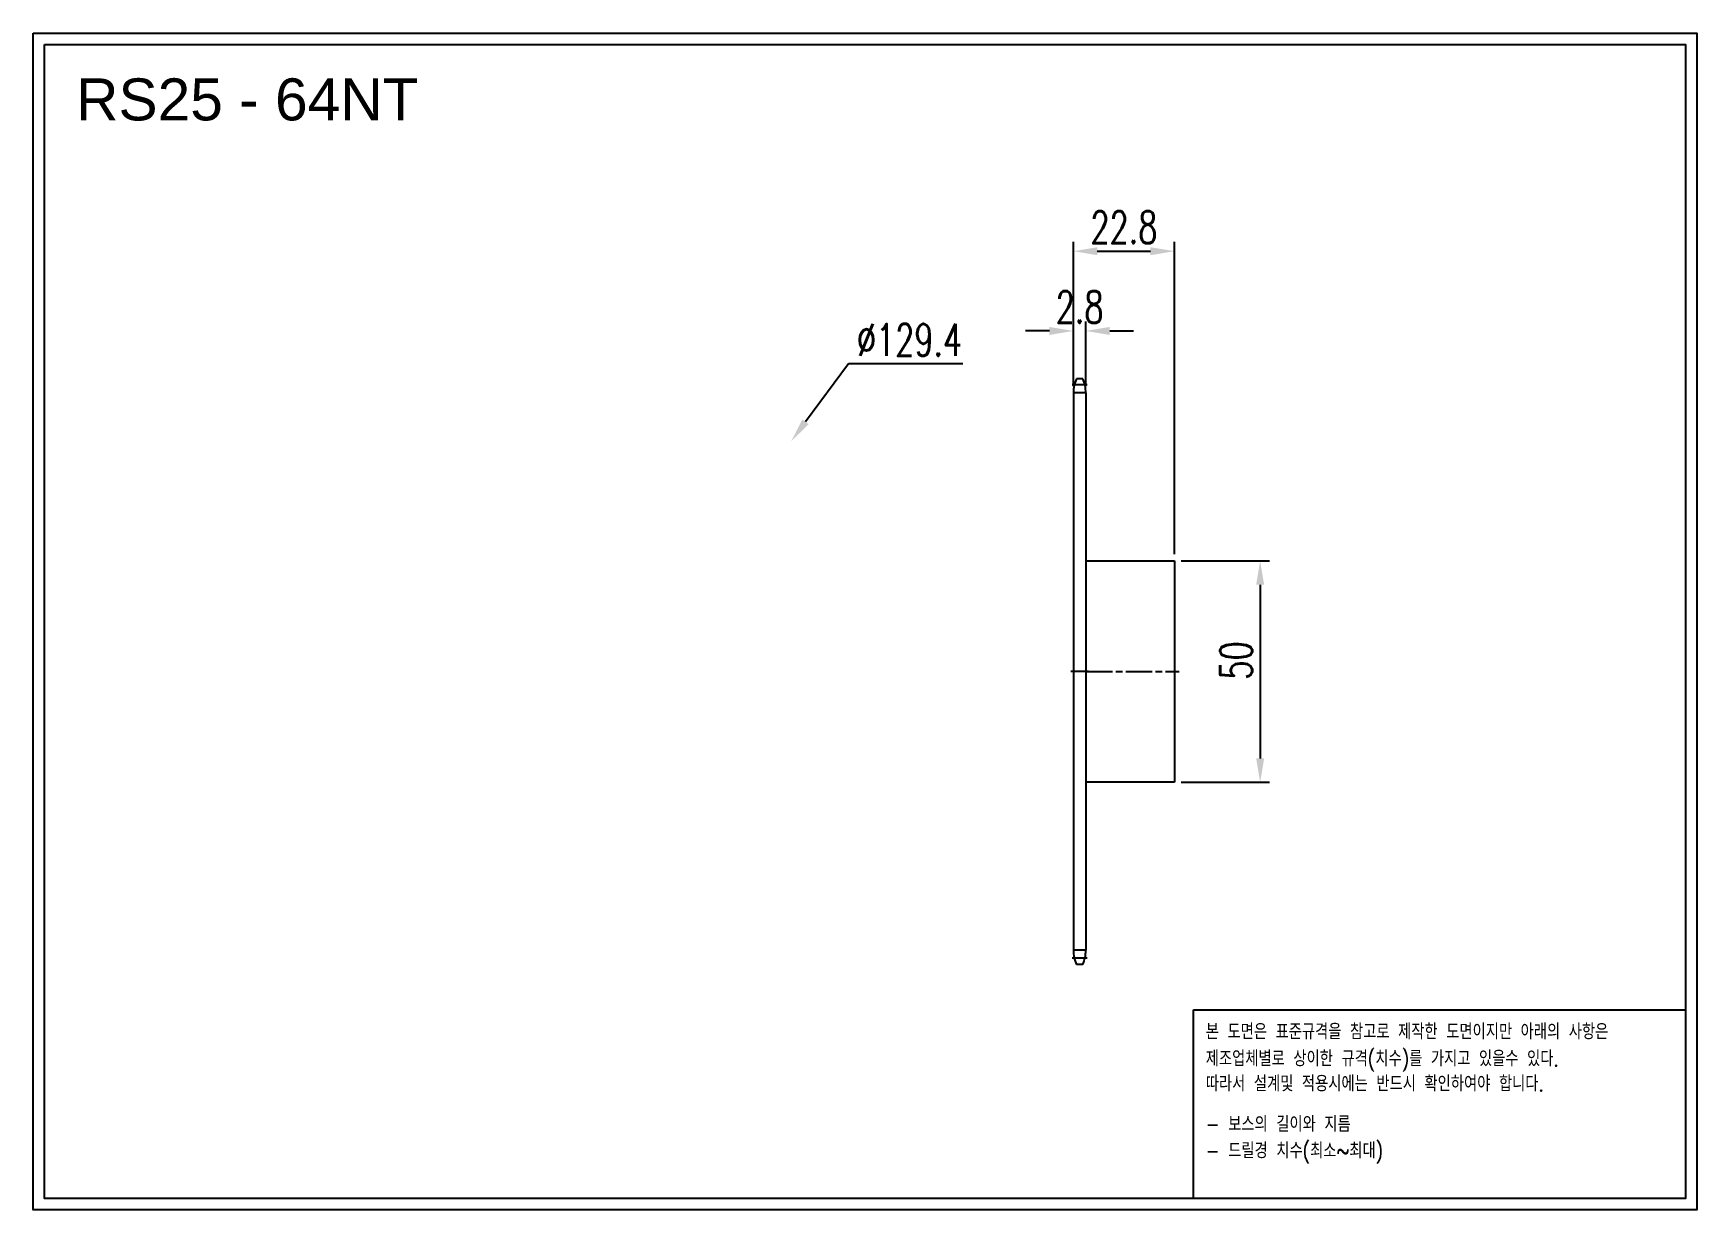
# Model space of a CAD drawing. Header units: millimetres. Extents: x -66398 to -66022, y 2417 to 2683.
import ezdxf

# ---------------------------------------------------------------- set-up
doc = ezdxf.new("R2010")
doc.units = ezdxf.units.MM
for name, pattern in [('AM_ISO02W050', [7.5, 6, -1.5]), ('AM_ISO02W050x2', [3.75, 3, -0.75]), ('AM_ISO08W050', [18, 12, -1.5, 3, -1.5]), ('AM_ISO08W050x2', [9, 6, -0.75, 1.5, -0.75])]:
    doc.linetypes.add(name, pattern=pattern)
for name, color, linetype, lineweight in [('AM_3N', 6, 'AM_ISO02W050', 25), ('AM_7', 4, 'AM_ISO08W050', 25), ('AM_7N', 4, 'AM_ISO08W050', 25)]:
    doc.layers.add(name, color=color, linetype=linetype, lineweight=lineweight)
doc.layers.add('S-DIM', color=7, linetype='Continuous')
doc.styles.add('HAN', font='ROMANS.shx', dxfattribs={"width": 0.7, "bigfont": 'whgtxt.shx'})
doc.styles.add('HSG', font='SIMPLEX.shx', dxfattribs={"width": 0.7, "bigfont": 'HSG.shx'})
doc.styles.get("Standard").update_dxf_attribs({"font": 'arial.ttf'})
doc.dimstyles.new('APP16', dxfattribs={"dimscale": 3, "dimtxt": 2.4, "dimasz": 1.8, "dimexe": 0.7, "dimexo": 0.5, "dimgap": 0.6, "dimtad": 1, "dimtoh": 1, "dimdec": 1, "dimrnd": 0.01, "dimzin": 9, "dimdsep": 46, "dimtxsty": 'HSG', "dimcen": 0, "dimclrd": 1, "dimclre": 1, "dimclrt": 256, "dimazin": 2, "dimtp": 1, "dimtm": 1, "dimtfac": 0.5, "dimtdec": 1, "dimtofl": 0, "dimtmove": 0, "dimatfit": 3, "dimfxl": 0, "dimtvp": 1, "dimtolj": 2, "dimlwd": -1, "dimlwe": -1, "dimarcsym": 0})

# ---------------------------------------------------------------- blocks, each defined once
blk = doc.blocks.new('*D2')
at = {"layer": 'Defpoints', "color": 0, "transparency": 16777216}
for p in [(-66140.41, 2563.62), (-66140.41, 2513.62), (-66121.05, 2513.62)]:
    blk.add_point(p, dxfattribs=at)
at = {"layer": 'S-DIM', "color": 1, "transparency": 16777216}
for p, q in [((-66138.91, 2563.62), (-66118.95, 2563.62)), ((-66121.05, 2558.22), (-66121.05, 2519.02)), ((-66138.91, 2513.62), (-66118.95, 2513.62))]:
    blk.add_line(p, q, dxfattribs=at)
for points in [[(-66121.95, 2558.22), (-66120.15, 2558.22), (-66121.05, 2563.62)], [(-66121.95, 2519.02), (-66120.15, 2519.02), (-66121.05, 2513.62)]]:
    blk.add_solid(points, dxfattribs=at)
at = {"layer": 'S-DIM', "transparency": 16777216, "insert": (-66126.45, 2541.12), "char_height": 7.2, "attachment_point": 5, "rotation": 90, "style": 'HSG'}
blk.add_mtext('\\A2;50', dxfattribs=at)
blk = doc.blocks.new('fyjkfytuj')
for p, q in [((-66537.93, 409.63), (-66517.93, 409.63)), ((-66517.93, 409.63), (-66517.93, 359.63)), ((-66517.93, 359.63), (-66537.93, 359.63))]:
    blk.add_line(p, q)
at = {"layer": 'AM_7N', "linetype": 'AM_ISO08W050x2'}
blk.add_line((-66537.93, 384.63), (-66516.85, 384.63), dxfattribs=at)
blk = doc.blocks.new('*D3')
at = {"layer": 'Defpoints', "color": 0, "transparency": 16777216}
for p in [(-66226.89, 2590.64), (-66303.85, 2486.59)]:
    blk.add_point(p, dxfattribs=at)
at = {"layer": 'S-DIM', "color": 1, "transparency": 16777216}
for p, q in [((-66214, 2608.07), (-66223.68, 2594.98)), ((-66188.2, 2608.07), (-66214, 2608.07))]:
    blk.add_line(p, q, dxfattribs=at)
blk.add_solid([(-66224.41, 2595.52), (-66222.96, 2594.45), (-66226.89, 2590.64)], dxfattribs=at)
at = {"layer": 'S-DIM', "transparency": 16777216, "insert": (-66200.2, 2613.47), "char_height": 7.2, "attachment_point": 5, "style": 'HSG'}
blk.add_mtext('\\A2;∅129.4', dxfattribs=at)
blk = doc.blocks.new('*D4')
at = {"layer": 'Defpoints', "color": 0, "transparency": 16777216}
for p in [(-66160.41, 2615.5), (-66163.21, 2601.52), (-66160.41, 2601.52)]:
    blk.add_point(p, dxfattribs=at)
at = {"layer": 'S-DIM', "color": 1, "transparency": 16777216}
for p, q in [((-66163.21, 2603.02), (-66163.21, 2617.6)), ((-66160.41, 2603.02), (-66160.41, 2617.6)), ((-66168.61, 2615.5), (-66174.01, 2615.5)), ((-66155.01, 2615.5), (-66149.61, 2615.5))]:
    blk.add_line(p, q, dxfattribs=at)
for points in [[(-66168.61, 2616.4), (-66168.61, 2614.6), (-66163.21, 2615.5)], [(-66155.01, 2616.4), (-66155.01, 2614.6), (-66160.41, 2615.5)]]:
    blk.add_solid(points, dxfattribs=at)
at = {"layer": 'S-DIM', "transparency": 16777216, "insert": (-66161.81, 2620.9), "char_height": 7.2, "attachment_point": 5, "style": 'HSG'}
blk.add_mtext('\\A2;2.8', dxfattribs=at)
blk = doc.blocks.new('*D5')
at = {"layer": 'Defpoints', "color": 0, "transparency": 16777216}
for p in [(-66140.41, 2633.5), (-66163.21, 2601.52), (-66140.41, 2563.62)]:
    blk.add_point(p, dxfattribs=at)
at = {"layer": 'S-DIM', "color": 1, "transparency": 16777216}
for p, q in [((-66163.21, 2603.02), (-66163.21, 2635.6)), ((-66157.81, 2633.5), (-66145.81, 2633.5)), ((-66140.41, 2565.12), (-66140.41, 2635.6))]:
    blk.add_line(p, q, dxfattribs=at)
for points in [[(-66157.81, 2634.4), (-66157.81, 2632.6), (-66163.21, 2633.5)], [(-66145.81, 2634.4), (-66145.81, 2632.6), (-66140.41, 2633.5)]]:
    blk.add_solid(points, dxfattribs=at)
at = {"layer": 'S-DIM', "transparency": 16777216, "insert": (-66151.81, 2638.9), "char_height": 7.2, "attachment_point": 5, "style": 'HSG'}
blk.add_mtext('\\A2;22.8', dxfattribs=at)
blk = doc.blocks.new('notice1')
at = {"color": 4}
blk.add_lwpolyline([(-22142.12, 1735.9), (-22053.8, 1735.9), (-22053.8, 1702.07), (-22142.12, 1702.07)], close=True, dxfattribs=at)
at = {"color": 4, "style": 'HAN', "width": 0.8}
for s, p in [('본 도면은 표준규격을 참고로 제작한 도면이지만 아래의 사항은', (-22139.9, 1730.62)), ('제조업체별로 상이한 규격(치수)를 가지고 있을수 있다.', (-22139.9, 1725.78)), ('따라서 설계및 적용시에는 반드시 확인하여야 합니다.', (-22139.9, 1721.28)), ('- 보스의 길이와 지름', (-22139.9, 1714.03)), ('- 드릴경 치수(최소~최대)', (-22139.9, 1709.27))]:
    blk.add_text(s, height=2.7949, dxfattribs=at).set_placement(p)

msp = doc.modelspace()

# ---------------------------------------------------------------- linework, layer by layer
for p, q in [((-66161.11, 2604.72), (-66162.5, 2604.72)), ((-66163.21, 2601.52), (-66163.21, 2475.71)), ((-66160.41, 2601.52), (-66160.41, 2475.71)), ((-66161.11, 2472.51), (-66162.5, 2472.51))]:
    msp.add_line(p, q)
for points in [[(-66398.03, 2682.69), (-66022.49, 2682.69), (-66022.49, 2417.15), (-66398.03, 2417.15)], [(-66395.5, 2680.16), (-66025.02, 2680.16), (-66025.02, 2419.68), (-66395.5, 2419.68)]]:
    msp.add_lwpolyline(points, close=True)
for centre, start, end in [((-66155.61, 2601.52), 155.0989, 180), ((-66168.01, 2601.52), 0, 24.9011), ((-66155.61, 2475.71), 180, 204.9011), ((-66168.01, 2475.71), 335.0989, 0)]:
    msp.add_arc(centre, 7.6, start, end)
at = {"layer": 'AM_3N', "linetype": 'AM_ISO02W050x2'}
for p, q in [((-66160.41, 2601.52), (-66163.21, 2601.52)), ((-66160.41, 2475.71), (-66163.21, 2475.71))]:
    msp.add_line(p, q, dxfattribs=at)
at = {"layer": 'AM_7', "linetype": 'AM_ISO08W050x2'}
for p, q in [((-66160.13, 2603.32), (-66163.52, 2603.32)), ((-66159.82, 2538.62), (-66163.79, 2538.62)), ((-66160.13, 2473.91), (-66163.52, 2473.91))]:
    msp.add_line(p, q, dxfattribs=at)

# ---------------------------------------------------------------- block references
msp.add_blockref('fyjkfytuj', (377.53, 2153.99))
at = {"xscale": 1.257984, "yscale": 1.257984, "zscale": 1.257984}
msp.add_blockref('notice1', (-38281.69, 278.51), dxfattribs=at)

# ---------------------------------------------------------------- texts
msp.add_text('RS25 - 64NT', height=9.4834).set_placement((-66388.36, 2663.02))

# ---------------------------------------------------------------- dimensions: what is measured, and where the dimension line sits
at = {"layer": 'S-DIM'}
dim = msp.add_linear_dim(base=(-66140.41, 2633.5), p1=(-66163.21, 2601.52), p2=(-66140.41, 2563.62), dimstyle='APP16', dxfattribs=at)
dim.commit()
dim.dimension.update_dxf_attribs({"geometry": '*D5', "text_midpoint": (-66151.81, 2638.9)})
dim = msp.add_linear_dim(base=(-66160.41, 2615.5), p1=(-66163.21, 2601.52), p2=(-66160.41, 2601.52), dimstyle='APP16', dxfattribs=at)
dim.commit()
dim.dimension.update_dxf_attribs({"geometry": '*D4', "text_midpoint": (-66161.81, 2615.5), "dimtype": 128})
dim = msp.add_diameter_dim_2p(p1=(-66303.85, 2486.59), p2=(-66226.89, 2590.64), dimstyle='APP16', dxfattribs=at)
dim.commit()
dim.dimension.update_dxf_attribs({"geometry": '*D3', "text_midpoint": (-66200.2, 2608.07), "dimtype": 131})
dim = msp.add_linear_dim(base=(-66121.05, 2513.62), p1=(-66140.41, 2563.62), p2=(-66140.41, 2513.62), angle=90, dimstyle='APP16', dxfattribs=at)
dim.commit()
dim.dimension.update_dxf_attribs({"geometry": '*D2', "text_midpoint": (-66121.05, 2541.12), "dimtype": 128})

doc.saveas('drawing.dxf')
